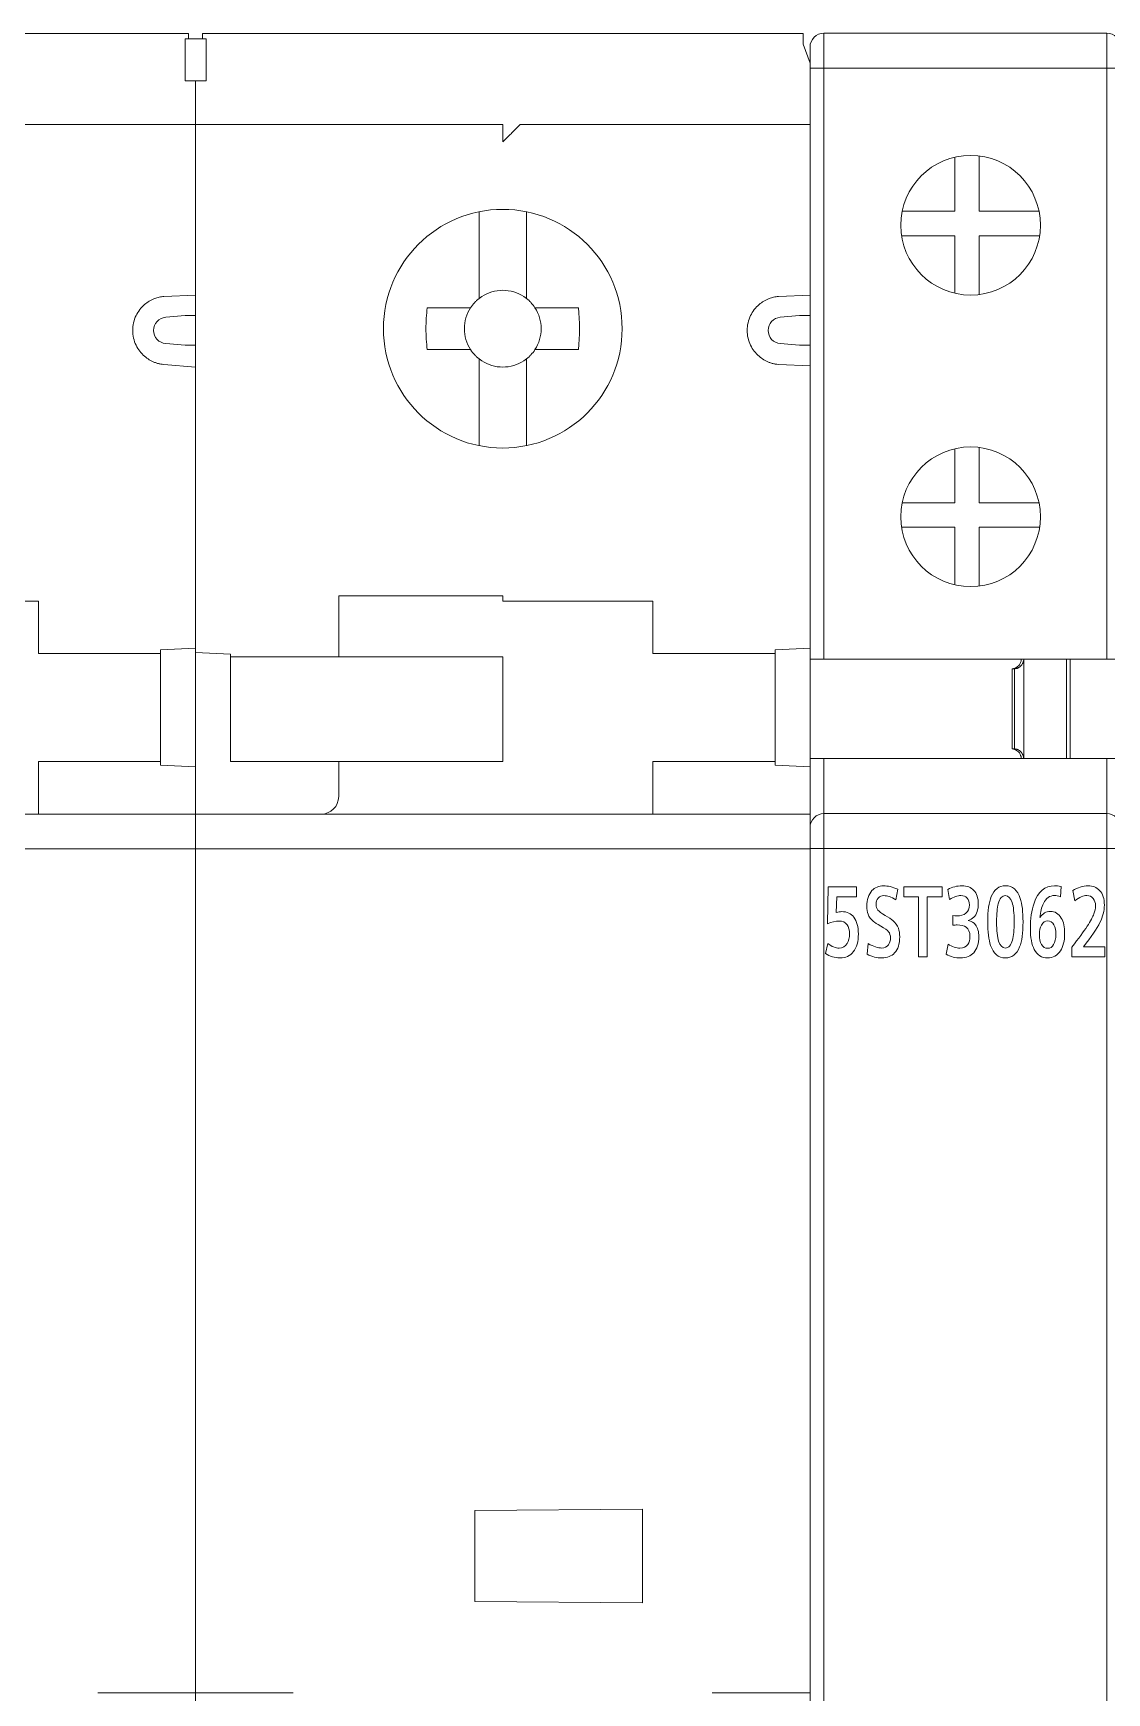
# Model space of a CAD drawing. Header units: millimetres. Extents: x 1359 to 3577, y 1336 to 3557.
# Drawn here: x 2860.86 to 2891.61, y 2729.83 to 2777.36 of the extents above; entities that cross this region are included whole.
import ezdxf

# ---------------------------------------------------------------- set-up
doc = ezdxf.new("R2010")
doc.units = ezdxf.units.MM
doc.layers.add('000-PI-Oprema', color=30, linetype='Continuous', lineweight=5)

msp = doc.modelspace()

# ---------------------------------------------------------------- linework, layer by layer
at = {"layer": '000-PI-Oprema', "color": 0, "lineweight": 0}
for p, q in [((2860.528, 2777.344), (2865.308, 2777.344)), ((2865.208, 2777.194), (2865.308, 2777.194)), ((2865.308, 2777.194), (2865.708, 2777.194)), ((2865.708, 2777.344), (2870.508, 2777.344)), ((2865.708, 2777.194), (2865.808, 2777.194)), ((2870.508, 2777.344), (2878.128, 2777.344)), ((2878.128, 2777.344), (2882.908, 2777.344)), ((2883.108, 2776.494), (2882.908, 2777.044)), ((2865.208, 2775.994), (2865.208, 2776.294)), ((2865.808, 2775.994), (2865.808, 2776.294)), ((2883.108, 2776.494), (2883.108, 2773.894)), ((2865.808, 2775.994), (2865.208, 2775.994)), ((2865.508, 2775.994), (2865.508, 2770.174)), ((2857.208, 2774.744), (2865.308, 2774.744)), ((2865.308, 2774.744), (2874.308, 2774.744)), ((2874.808, 2774.744), (2883.108, 2774.744)), ((2883.108, 2773.894), (2883.108, 2770.174)), ((2873.633, 2772.245), (2873.633, 2772.17)), ((2873.633, 2772.17), (2873.633, 2770.05)), ((2874.983, 2772.17), (2874.983, 2772.245)), ((2874.983, 2770.05), (2874.983, 2772.17)), ((2865.508, 2767.514), (2865.508, 2770.174)), ((2873.633, 2769.763), (2873.633, 2770.05)), ((2874.983, 2769.763), (2874.983, 2770.05)), ((2865.508, 2769.857), (2864.602, 2769.819)), ((2883.108, 2769.857), (2882.202, 2769.819)), ((2865.208, 2769.27), (2864.654, 2769.221)), ((2872.144, 2769.494), (2873.002, 2769.494)), ((2875.614, 2769.494), (2876.472, 2769.494)), ((2882.808, 2769.27), (2882.254, 2769.221)), ((2883.108, 2769.27), (2883.108, 2768.418)), ((2865.208, 2768.418), (2864.654, 2768.467)), ((2872.144, 2768.294), (2873.002, 2768.294)), ((2876.472, 2768.294), (2875.614, 2768.294)), ((2882.808, 2768.418), (2882.254, 2768.467)), ((2864.602, 2767.869), (2865.508, 2767.79)), ((2873.633, 2767.738), (2873.633, 2768.025)), ((2873.633, 2767.738), (2873.633, 2765.618)), ((2874.983, 2767.738), (2874.983, 2768.025)), ((2874.983, 2765.618), (2874.983, 2767.738)), ((2882.202, 2767.869), (2883.108, 2767.831)), ((2865.508, 2767.514), (2865.508, 2759.746)), ((2883.108, 2767.514), (2883.108, 2759.746)), ((2873.633, 2765.618), (2873.633, 2765.543)), ((2874.983, 2765.543), (2874.983, 2765.618)), ((2883.113, 2763.394), (2883.108, 2763.394)), ((2856.708, 2761.094), (2861.008, 2761.094)), ((2861.008, 2761.094), (2861.008, 2759.594)), ((2874.308, 2761.244), (2869.608, 2761.244)), ((2869.608, 2759.494), (2869.608, 2761.244)), ((2874.308, 2761.094), (2874.308, 2761.244)), ((2878.608, 2761.094), (2874.308, 2761.094)), ((2878.608, 2759.594), (2878.608, 2761.094)), ((2861.408, 2759.594), (2861.008, 2759.594)), ((2861.408, 2759.594), (2864.508, 2759.594)), ((2864.508, 2759.694), (2865.308, 2759.736)), ((2864.508, 2759.594), (2864.508, 2759.694)), ((2864.508, 2756.494), (2864.508, 2759.594)), ((2865.308, 2759.736), (2865.508, 2759.746)), ((2865.508, 2759.746), (2865.508, 2759.623)), ((2865.508, 2759.623), (2865.708, 2759.612)), ((2865.508, 2759.594), (2865.508, 2759.623)), ((2865.508, 2759.594), (2865.508, 2756.342)), ((2865.708, 2759.612), (2866.508, 2759.57)), ((2879.008, 2759.594), (2878.608, 2759.594)), ((2882.108, 2759.594), (2879.008, 2759.594)), ((2882.908, 2759.736), (2882.108, 2759.694)), ((2882.108, 2759.594), (2882.108, 2759.694)), ((2882.108, 2756.494), (2882.108, 2759.594)), ((2883.108, 2759.746), (2882.908, 2759.736)), ((2883.108, 2759.746), (2883.108, 2756.342)), ((2866.508, 2759.57), (2866.508, 2759.494)), ((2866.508, 2759.494), (2869.608, 2759.494)), ((2866.508, 2759.494), (2866.508, 2756.494)), ((2869.608, 2759.494), (2870.008, 2759.494)), ((2870.008, 2759.494), (2874.308, 2759.494)), ((2874.308, 2759.494), (2874.308, 2756.494)), ((2883.108, 2758.794), (2883.113, 2758.794)), ((2861.008, 2756.494), (2861.408, 2756.494)), ((2861.008, 2754.994), (2861.008, 2756.494)), ((2864.508, 2756.494), (2861.408, 2756.494)), ((2864.508, 2756.394), (2864.508, 2756.494)), ((2864.508, 2756.394), (2865.308, 2756.352)), ((2865.308, 2756.352), (2865.508, 2756.342)), ((2865.508, 2755.418), (2865.508, 2756.342)), ((2869.608, 2756.494), (2866.508, 2756.494)), ((2869.608, 2756.494), (2870.008, 2756.494)), ((2869.608, 2756.494), (2869.608, 2755.494)), ((2874.308, 2756.494), (2870.008, 2756.494)), ((2878.608, 2756.494), (2879.008, 2756.494)), ((2878.608, 2756.494), (2878.608, 2754.994)), ((2882.108, 2756.494), (2879.008, 2756.494)), ((2882.108, 2756.394), (2882.108, 2756.494)), ((2882.908, 2756.352), (2882.108, 2756.394)), ((2882.908, 2756.352), (2883.108, 2756.342)), ((2883.108, 2756.342), (2883.108, 2754.144)), ((2865.508, 2755.418), (2865.508, 2754.144)), ((2847.908, 2754.994), (2865.508, 2754.994)), ((2883.108, 2754.994), (2865.508, 2754.994)), ((2865.308, 2753.994), (2847.908, 2753.994)), ((2865.508, 2753.994), (2865.308, 2753.994)), ((2865.508, 2754.144), (2865.508, 2753.994)), ((2882.908, 2753.994), (2865.508, 2753.999)), ((2865.508, 2753.994), (2865.508, 2729.827)), ((2882.908, 2753.994), (2883.108, 2753.994)), ((2883.108, 2754.144), (2883.108, 2729.977)), ((2883.108, 2749.294), (2883.113, 2749.294)), ((2883.113, 2746.949), (2883.108, 2746.944)), ((2883.108, 2739.544), (2883.113, 2739.539)), ((2883.108, 2738.294), (2883.113, 2738.308)), ((2873.508, 2735.044), (2878.308, 2735.086)), ((2873.508, 2732.444), (2873.508, 2735.044)), ((2878.308, 2735.086), (2878.308, 2732.402)), ((2878.308, 2732.402), (2873.508, 2732.444)), ((2862.708, 2729.827), (2865.308, 2729.827)), ((2865.508, 2729.827), (2865.308, 2729.827)), ((2865.508, 2729.827), (2865.508, 2728.585)), ((2865.708, 2729.827), (2865.508, 2729.827)), ((2865.708, 2729.827), (2868.308, 2729.827)), ((2880.308, 2729.827), (2882.908, 2729.827)), ((2882.908, 2729.827), (2883.108, 2729.827))]:
    msp.add_line(p, q, dxfattribs=at)
at = {"layer": '000-PI-Oprema', "color": 0, "linetype": 'ByBlock', "lineweight": 0}
for p, q in [((2883.508, 2777.357), (2891.608, 2777.357)), ((2883.508, 2776.357), (2883.508, 2777.357)), ((2891.608, 2776.357), (2891.608, 2777.357)), ((2883.108, 2776.357), (2883.108, 2776.957)), ((2883.108, 2759.432), (2883.108, 2776.357)), ((2883.508, 2776.357), (2883.108, 2776.357)), ((2883.508, 2759.432), (2883.508, 2776.357)), ((2883.508, 2776.357), (2891.608, 2776.357)), ((2891.608, 2759.432), (2891.608, 2776.357)), ((2892.008, 2776.357), (2891.608, 2776.357)), ((2887.957, 2773.841), (2887.957, 2772.257)), ((2887.257, 2773.805), (2887.257, 2772.257)), ((2885.749, 2772.257), (2887.257, 2772.257)), ((2887.957, 2772.257), (2889.668, 2772.257)), ((2885.731, 2771.557), (2887.257, 2771.557)), ((2887.257, 2771.557), (2887.257, 2769.908)), ((2887.957, 2769.872), (2887.957, 2771.557)), ((2889.686, 2771.557), (2887.957, 2771.557)), ((2887.257, 2765.455), (2887.257, 2763.907)), ((2887.957, 2765.491), (2887.957, 2763.907)), ((2885.749, 2763.907), (2887.257, 2763.907)), ((2887.957, 2763.907), (2889.668, 2763.907)), ((2887.257, 2763.207), (2885.731, 2763.207)), ((2887.257, 2763.207), (2887.257, 2761.558)), ((2889.686, 2763.207), (2887.957, 2763.207)), ((2887.957, 2761.522), (2887.957, 2763.207)), ((2883.508, 2759.432), (2883.108, 2759.432)), ((2883.108, 2759.157), (2883.108, 2759.432)), ((2883.108, 2756.582), (2883.108, 2759.157)), ((2891.608, 2759.432), (2883.508, 2759.432)), ((2888.898, 2756.857), (2888.898, 2759.157)), ((2888.898, 2759.157), (2888.969, 2759.157)), ((2888.969, 2756.857), (2888.969, 2759.157)), ((2888.984, 2759.157), (2888.969, 2759.157)), ((2889.231, 2759.432), (2889.231, 2756.582)), ((2890.453, 2756.582), (2890.453, 2759.432)), ((2890.558, 2759.432), (2890.558, 2756.582)), ((2892.008, 2759.432), (2891.608, 2759.432)), ((2888.969, 2756.857), (2888.898, 2756.857)), ((2888.984, 2756.857), (2888.969, 2756.857)), ((2883.108, 2754.607), (2883.108, 2756.582)), ((2883.108, 2756.582), (2883.508, 2756.582)), ((2891.608, 2756.582), (2883.508, 2756.582)), ((2883.508, 2756.582), (2883.508, 2755.007)), ((2891.608, 2756.582), (2892.008, 2756.582)), ((2891.608, 2755.007), (2891.608, 2756.582)), ((2891.608, 2755.007), (2883.508, 2755.007)), ((2883.508, 2754.007), (2883.508, 2755.007)), ((2891.608, 2754.007), (2891.608, 2755.007)), ((2883.108, 2754.007), (2883.108, 2754.607)), ((2883.108, 2727.396), (2883.108, 2754.007)), ((2883.508, 2754.007), (2883.108, 2754.007)), ((2883.508, 2727.65), (2883.508, 2754.007)), ((2891.608, 2754.007), (2883.508, 2754.007)), ((2892.008, 2754.007), (2891.608, 2754.007)), ((2891.608, 2727.65), (2891.608, 2754.007)), ((2883.607, 2751.848), (2883.63, 2752.907)), ((2883.63, 2752.907), (2884.441, 2752.907)), ((2883.872, 2752.624), (2883.86, 2752.178)), ((2884.441, 2752.624), (2883.872, 2752.624)), ((2884.441, 2752.907), (2884.441, 2752.624)), ((2885.618, 2752.839), (2885.568, 2752.541)), ((2885.797, 2752.624), (2885.797, 2752.907)), ((2885.797, 2752.907), (2886.89, 2752.907)), ((2886.215, 2752.624), (2885.797, 2752.624)), ((2886.215, 2750.907), (2886.215, 2752.624)), ((2886.89, 2752.624), (2886.466, 2752.624)), ((2886.466, 2752.624), (2886.466, 2750.907)), ((2886.89, 2752.907), (2886.89, 2752.624)), ((2887.099, 2752.55), (2887.051, 2752.832)), ((2890.301, 2752.917), (2890.281, 2752.623)), ((2890.694, 2752.509), (2890.634, 2752.8)), ((2887.202, 2751.811), (2887.202, 2752.084)), ((2883.549, 2750.997), (2883.618, 2751.285)), ((2884.74, 2750.977), (2884.776, 2751.282)), ((2887.007, 2750.979), (2887.06, 2751.265)), ((2890.609, 2750.907), (2890.609, 2751.185)), ((2890.941, 2751.189), (2891.549, 2751.189)), ((2891.549, 2751.189), (2891.549, 2750.907)), ((2886.466, 2750.907), (2886.215, 2750.907)), ((2891.549, 2750.907), (2890.609, 2750.907))]:
    msp.add_line(p, q, dxfattribs=at)
for centre in [(2887.708, 2771.857), (2887.708, 2763.507)]:
    msp.add_circle(centre, 2, dxfattribs=at)
at = {"layer": '000-PI-Oprema', "color": 0, "lineweight": 0}
msp.add_circle((2874.308, 2768.894), 3.418, dxfattribs=at)
at = {"layer": '000-PI-Oprema', "color": 0, "linetype": 'ByBlock', "lineweight": 0}
for centre, start, end in [((2883.508, 2776.957), 90, 180), ((2891.608, 2776.957), 0, 90), ((2883.508, 2754.607), 90, 180), ((2891.608, 2754.607), 0, 90)]:
    msp.add_arc(centre, 0.4, start, end, dxfattribs=at)
at = {"layer": '000-PI-Oprema', "color": 0, "lineweight": 0}
for centre, radius, start, end in [((2874.308, 2768.894), 1.1, 136.9319, 146.9443), ((2874.308, 2768.894), 1.1, 135, 136.9319), ((2874.308, 2768.894), 1.1, 123.0557, 133.0681), ((2874.308, 2768.894), 1.1, 46.9319, 56.9443), ((2874.308, 2768.894), 1.1, 45, 46.9319), ((2874.308, 2768.894), 1.1, 43.0681, 45), ((2874.308, 2768.894), 1.1, 33.0557, 43.0681), ((2874.308, 2768.894), 1.1, 213.0557, 223.0681), ((2874.308, 2768.894), 1.1, 315, 316.9319), ((2874.308, 2768.894), 1.1, 316.9319, 326.9443), ((2874.308, 2768.894), 1.1, 226.9319, 236.9443), ((2874.308, 2768.894), 1.1, 303.0557, 313.0681), ((2874.308, 2768.894), 1.1, 313.0681, 315), ((2869.108, 2755.494), 0.5, 270, 0)]:
    msp.add_arc(centre, radius, start, end, dxfattribs=at)
for points, knots in [([(2865.208, 2777.194), (2865.208, 2777.175), (2865.208, 2777.12), (2865.208, 2777.006), (2865.208, 2776.847), (2865.208, 2776.669), (2865.208, 2776.483), (2865.208, 2776.357), (2865.208, 2776.294)], [0.287427, 0.287427, 0.287427, 0.287427, 0.3699948, 0.5001298, 0.629921, 0.7600558, 0.879771, 1, 1, 1, 1]), ([(2865.308, 2777.194), (2865.308, 2777.195), (2865.308, 2777.251), (2865.308, 2777.318), (2865.308, 2777.335), (2865.308, 2777.344)], [0, 0, 0, 0, 0.010834, 0.505413, 1, 1, 1, 1]), ([(2865.708, 2777.344), (2865.708, 2777.335), (2865.708, 2777.318), (2865.708, 2777.251), (2865.708, 2777.195), (2865.708, 2777.194)], [0, 0, 0, 0, 0.494587, 0.989166, 1, 1, 1, 1]), ([(2865.808, 2777.194), (2865.808, 2777.145), (2865.808, 2777.08), (2865.808, 2776.816), (2865.808, 2776.556), (2865.808, 2776.294)], [0.2858647, 0.2858647, 0.2858647, 0.2858647, 0.5, 0.5, 1, 1, 1, 1]), ([(2882.908, 2777.044), (2882.908, 2777.101), (2882.908, 2777.153), (2882.908, 2777.29), (2882.908, 2777.344), (2882.908, 2777.344)], [0.262243, 0.262243, 0.262243, 0.262243, 0.5, 0.5, 1, 1, 1, 1]), ([(2874.308, 2774.244), (2874.308, 2774.375), (2874.308, 2774.505), (2874.308, 2774.69), (2874.308, 2774.744), (2874.308, 2774.744)], [0, 0, 0, 0, 0.5, 0.5, 1, 1, 1, 1]), ([(2874.308, 2774.244), (2874.33, 2774.266), (2874.373, 2774.309), (2874.437, 2774.373), (2874.509, 2774.445), (2874.586, 2774.521), (2874.662, 2774.597), (2874.725, 2774.661), (2874.772, 2774.707), (2874.802, 2774.738), (2874.806, 2774.742), (2874.808, 2774.744)], [0, 0, 0, 0, 0.097283, 0.192791, 0.287384, 0.42418, 0.554334, 0.675821, 0.789691, 0.896334, 1, 1, 1, 1]), ([(2883.108, 2770.173), (2883.108, 2770.172), (2883.108, 2770.171), (2883.108, 2770.157), (2883.108, 2770.136), (2883.108, 2770.096), (2883.108, 2770.027), (2883.108, 2769.914), (2883.108, 2769.776), (2883.108, 2769.618), (2883.108, 2769.448), (2883.108, 2769.329), (2883.108, 2769.27)], [0, 0, 0, 0, 0.062572, 0.124512, 0.186422, 0.248903, 0.373491, 0.498598, 0.623567, 0.749199, 0.874318, 1, 1, 1, 1]), ([(2864.602, 2767.869), (2864.571, 2767.872), (2864.511, 2767.879), (2864.422, 2767.9), (2864.311, 2767.937), (2864.182, 2768), (2864.036, 2768.105), (2863.905, 2768.243), (2863.796, 2768.421), (2863.724, 2768.623), (2863.7, 2768.844), (2863.724, 2769.064), (2863.796, 2769.267), (2863.905, 2769.444), (2864.036, 2769.583), (2864.182, 2769.688), (2864.325, 2769.757), (2864.466, 2769.802), (2864.556, 2769.813), (2864.602, 2769.819)], [0, 0, 0, 0, 0.031513, 0.062833, 0.094232, 0.152293, 0.210532, 0.279327, 0.348301, 0.424071, 0.50002, 0.57579, 0.651739, 0.720534, 0.789508, 0.84757, 0.905809, 0.95275, 1, 1, 1, 1]), ([(2874.908, 2769.816), (2874.731, 2769.931), (2874.52, 2769.994), (2874.097, 2769.994), (2873.885, 2769.931), (2873.708, 2769.816)], [0, 0, 0, 0, 0.5, 0.5, 1, 1, 1, 1]), ([(2882.202, 2767.869), (2882.171, 2767.872), (2882.111, 2767.879), (2882.022, 2767.9), (2881.911, 2767.937), (2881.782, 2768), (2881.636, 2768.105), (2881.505, 2768.243), (2881.396, 2768.421), (2881.324, 2768.623), (2881.3, 2768.844), (2881.324, 2769.064), (2881.396, 2769.267), (2881.505, 2769.444), (2881.636, 2769.583), (2881.782, 2769.688), (2881.925, 2769.757), (2882.066, 2769.802), (2882.156, 2769.813), (2882.202, 2769.819)], [0, 0, 0, 0, 0.031513, 0.062833, 0.094232, 0.152293, 0.210532, 0.279327, 0.348301, 0.424071, 0.50002, 0.57579, 0.651739, 0.720534, 0.789508, 0.84757, 0.905809, 0.95275, 1, 1, 1, 1]), ([(2864.654, 2768.467), (2864.561, 2768.475), (2864.471, 2768.519), (2864.344, 2768.657), (2864.308, 2768.75), (2864.308, 2768.938), (2864.344, 2769.031), (2864.471, 2769.169), (2864.561, 2769.213), (2864.654, 2769.221)], [0, 0, 0, 0, 0.25, 0.25, 0.5, 0.5, 0.75, 0.75, 1, 1, 1, 1]), ([(2865.508, 2769.27), (2865.508, 2769.27), (2865.476, 2769.27), (2865.365, 2769.27), (2865.287, 2769.27), (2865.208, 2769.27)], [0, 0, 0, 0, 0.5, 0.5, 1, 1, 1, 1]), ([(2872.144, 2769.494), (2872.12, 2769.295), (2872.096, 2768.894), (2872.12, 2768.493), (2872.144, 2768.294), (2872.144, 2768.294)], [0, 0, 0, 0, 0.5, 1, 1.000008, 1.000008, 1.000008, 1.000008]), ([(2875.614, 2769.494), (2875.547, 2769.494), (2875.422, 2769.494), (2875.29, 2769.494), (2875.23, 2769.494)], [0, 0, 0, 0, 0.54278, 1, 1, 1, 1]), ([(2882.254, 2768.467), (2882.161, 2768.475), (2882.071, 2768.519), (2881.944, 2768.657), (2881.908, 2768.75), (2881.908, 2768.938), (2881.944, 2769.031), (2882.071, 2769.169), (2882.161, 2769.213), (2882.254, 2769.221)], [0, 0, 0, 0, 0.25, 0.25, 0.5, 0.5, 0.75, 0.75, 1, 1, 1, 1]), ([(2883.108, 2769.27), (2883.108, 2769.27), (2883.076, 2769.27), (2882.965, 2769.27), (2882.887, 2769.27), (2882.808, 2769.27)], [0, 0, 0, 0, 0.5, 0.5, 1, 1, 1, 1]), ([(2873.386, 2768.294), (2873.386, 2768.294), (2873.271, 2768.471), (2873.208, 2768.683), (2873.208, 2768.894)], [0, 0, 0, 0, 0.0000079, 0.5000079, 0.5000079, 0.5000079, 0.5000079]), ([(2865.508, 2768.418), (2865.508, 2768.418), (2865.479, 2768.418), (2865.362, 2768.418), (2865.279, 2768.418), (2865.208, 2768.418)], [0, 0, 0, 0, 0.5, 0.5, 1, 1, 1, 1]), ([(2873.002, 2768.294), (2873.07, 2768.294), (2873.194, 2768.294), (2873.326, 2768.294), (2873.386, 2768.294)], [0, 0, 0, 0, 0.54278, 1, 1, 1, 1]), ([(2875.614, 2768.294), (2875.547, 2768.294), (2875.423, 2768.294), (2875.291, 2768.294), (2875.23, 2768.294)], [0, 0, 0, 0, 0.540007, 1, 1, 1, 1]), ([(2883.108, 2768.418), (2883.108, 2768.418), (2883.079, 2768.418), (2882.962, 2768.418), (2882.879, 2768.418), (2882.808, 2768.418)], [0, 0, 0, 0, 0.5, 0.5, 1, 1, 1, 1]), ([(2883.108, 2768.418), (2883.108, 2768.388), (2883.108, 2768.329), (2883.108, 2768.241), (2883.108, 2768.155), (2883.108, 2768.044), (2883.108, 2767.912), (2883.108, 2767.775), (2883.108, 2767.661), (2883.108, 2767.578), (2883.108, 2767.525), (2883.108, 2767.518), (2883.108, 2767.515)], [0, 0, 0, 0, 0.06314, 0.125631, 0.188079, 0.251095, 0.376332, 0.501694, 0.62641, 0.751388, 0.875439, 1, 1, 1, 1]), ([(2873.708, 2767.972), (2873.885, 2767.857), (2874.097, 2767.794), (2874.52, 2767.794), (2874.731, 2767.857), (2874.908, 2767.972)], [0, 0, 0, 0, 0.5, 0.5, 1, 1, 1, 1]), ([(2865.508, 2754.094), (2865.508, 2754.09), (2865.508, 2754.084), (2865.508, 2754.016), (2865.508, 2753.999)], [0, 0, 0, 0, 0.751055, 1, 1, 1, 1]), ([(2883.108, 2754.144), (2883.108, 2754.143), (2883.108, 2754.141), (2883.108, 2754.125), (2883.108, 2754.097), (2883.108, 2754.053), (2883.108, 2754.014), (2883.108, 2753.994)], [0, 0, 0, 0, 0.169382, 0.332374, 0.500748, 0.7482, 1, 1, 1, 1])]:
    msp.add_open_spline(points, degree=3, knots=knots, dxfattribs=at)
for points in [[(2873.53, 2769.672), (2873.539, 2769.681), (2873.548, 2769.689), (2873.557, 2769.698)], [(2873.386, 2769.494), (2873.252, 2769.494), (2873.126, 2769.494), (2873.002, 2769.494)], [(2873.208, 2768.894), (2873.208, 2769.105), (2873.271, 2769.317), (2873.386, 2769.494)], [(2875.408, 2768.894), (2875.408, 2769.106), (2875.345, 2769.317), (2875.23, 2769.494)], [(2876.472, 2768.294), (2876.52, 2768.692), (2876.52, 2769.096), (2876.472, 2769.494)], [(2875.23, 2768.294), (2875.345, 2768.471), (2875.408, 2768.682), (2875.408, 2768.894)], [(2873.53, 2768.116), (2873.522, 2768.125), (2873.513, 2768.134), (2873.505, 2768.143)], [(2873.557, 2768.09), (2873.548, 2768.099), (2873.539, 2768.107), (2873.53, 2768.116)]]:
    msp.add_open_spline(points, degree=3, dxfattribs=at)
at = {"layer": '000-PI-Oprema', "color": 0, "linetype": 'ByBlock', "lineweight": 0}
for points, knots in [([(2888.904, 2759.157), (2888.924, 2759.157), (2888.965, 2759.163), (2889.026, 2759.192), (2889.082, 2759.24), (2889.126, 2759.302), (2889.153, 2759.367), (2889.16, 2759.413), (2889.162, 2759.432)], [0, 0, 0, 0, 0.175589, 0.351177, 0.526766, 0.702354, 0.877943, 1, 1, 1, 1]), ([(2889.23, 2759.432), (2889.229, 2759.419), (2889.228, 2759.407), (2889.223, 2759.386), (2889.221, 2759.376), (2889.215, 2759.356), (2889.212, 2759.346), (2889.201, 2759.318), (2889.191, 2759.3), (2889.175, 2759.275), (2889.17, 2759.267), (2889.158, 2759.252), (2889.145, 2759.237), (2889.132, 2759.224), (2889.118, 2759.212), (2889.111, 2759.206), (2889.09, 2759.191), (2889.076, 2759.182), (2889.054, 2759.172), (2889.047, 2759.169), (2889.033, 2759.164), (2889.027, 2759.163), (2889.007, 2759.158), (2888.995, 2759.157), (2888.984, 2759.157)], [0, 0, 0, 0, 0.078296, 0.078296, 0.144132, 0.144132, 0.209968, 0.209968, 0.34164, 0.34164, 0.407476, 0.407476, 0.473312, 0.539148, 0.539148, 0.604984, 0.604984, 0.736656, 0.736656, 0.802492, 0.802492, 0.868328, 0.868328, 1, 1, 1, 1]), ([(2889.162, 2756.582), (2889.16, 2756.601), (2889.153, 2756.646), (2889.126, 2756.712), (2889.082, 2756.774), (2889.026, 2756.821), (2888.965, 2756.85), (2888.924, 2756.857), (2888.904, 2756.857)], [0, 0, 0, 0, 0.122057, 0.297646, 0.473234, 0.648823, 0.824411, 1, 1, 1, 1]), ([(2888.984, 2756.857), (2888.995, 2756.857), (2889.007, 2756.855), (2889.027, 2756.851), (2889.033, 2756.849), (2889.047, 2756.844), (2889.054, 2756.841), (2889.075, 2756.831), (2889.09, 2756.823), (2889.111, 2756.807), (2889.118, 2756.801), (2889.132, 2756.789), (2889.145, 2756.776), (2889.158, 2756.762), (2889.17, 2756.746), (2889.175, 2756.738), (2889.191, 2756.713), (2889.201, 2756.695), (2889.212, 2756.667), (2889.215, 2756.657), (2889.221, 2756.638), (2889.223, 2756.628), (2889.228, 2756.606), (2889.229, 2756.594), (2889.23, 2756.582)], [0, 0, 0, 0, 0.131674, 0.131674, 0.197511, 0.197511, 0.263348, 0.263348, 0.395022, 0.395022, 0.460859, 0.460859, 0.526697, 0.592534, 0.592534, 0.658371, 0.658371, 0.790045, 0.790045, 0.855882, 0.855882, 0.921719, 0.921719, 1, 1, 1, 1]), ([(2884.771, 2752.125), (2884.747, 2752.19), (2884.735, 2752.265), (2884.735, 2752.543), (2884.784, 2752.693), (2884.963, 2752.893), (2885.075, 2752.939), (2885.335, 2752.939), (2885.468, 2752.906), (2885.618, 2752.839)], [0, 0, 0, 0, 0.147499, 0.147499, 0.478915, 0.478915, 0.764253, 0.764253, 1, 1, 1, 1]), ([(2887.051, 2752.832), (2887.183, 2752.903), (2887.319, 2752.939), (2887.604, 2752.939), (2887.716, 2752.895), (2887.884, 2752.719), (2887.927, 2752.59), (2887.927, 2752.253), (2887.884, 2752.125), (2887.799, 2752.038)], [0, 0, 0, 0, 0.239001, 0.239001, 0.484461, 0.484461, 0.74061, 0.74061, 1, 1, 1, 1]), ([(2888.279, 2751.232), (2888.225, 2751.395), (2888.198, 2751.619), (2888.198, 2752.227), (2888.231, 2752.467), (2888.381, 2752.836), (2888.519, 2752.939), (2888.908, 2752.939), (2889.047, 2752.818), (2889.183, 2752.419), (2889.208, 2752.195), (2889.208, 2751.588), (2889.176, 2751.348), (2889.025, 2750.978), (2888.89, 2750.874), (2888.501, 2750.874), (2888.358, 2750.995), (2888.279, 2751.232)], [0, 0, 0, 0, 0.102607, 0.102607, 0.215344, 0.215344, 0.359602, 0.359602, 0.508449, 0.508449, 0.605424, 0.605424, 0.712738, 0.712738, 0.850747, 0.850747, 1, 1, 1, 1]), ([(2889.693, 2752.034), (2889.772, 2752.149), (2889.871, 2752.207), (2890.124, 2752.207), (2890.228, 2752.142), (2890.369, 2751.905), (2890.4, 2751.758), (2890.4, 2751.365), (2890.36, 2751.199), (2890.19, 2750.941), (2890.069, 2750.874), (2889.742, 2750.874), (2889.614, 2750.953), (2889.457, 2751.253), (2889.42, 2751.454), (2889.42, 2751.992), (2889.455, 2752.233), (2889.637, 2752.772), (2889.832, 2752.939), (2890.159, 2752.939), (2890.222, 2752.932), (2890.301, 2752.917)], [0, 0, 0, 0, 0.089461, 0.089461, 0.19129, 0.19129, 0.276772, 0.276772, 0.371724, 0.371724, 0.473605, 0.473605, 0.585698, 0.585698, 0.686027, 0.686027, 0.793303, 0.793303, 0.969646, 0.969646, 1, 1, 1, 1]), ([(2890.634, 2752.8), (2890.776, 2752.893), (2890.921, 2752.939), (2891.209, 2752.939), (2891.321, 2752.895), (2891.493, 2752.707), (2891.538, 2752.567), (2891.538, 2752.221), (2891.496, 2752.057), (2891.321, 2751.711), (2891.164, 2751.477), (2890.941, 2751.189)], [0, 0, 0, 0, 0.197997, 0.197997, 0.390323, 0.390323, 0.600635, 0.600635, 0.791326, 0.791326, 1, 1, 1, 1]), ([(2885.062, 2752.589), (2885.019, 2752.542), (2884.998, 2752.48), (2884.998, 2752.339), (2885.016, 2752.285), (2885.052, 2752.241)], [0, 0, 0, 0, 0.539326, 0.539326, 1, 1, 1, 1]), ([(2885.568, 2752.541), (2885.435, 2752.618), (2885.321, 2752.657), (2885.157, 2752.657), (2885.102, 2752.635), (2885.062, 2752.589)], [0, 0, 0, 0, 0.576744, 0.576744, 1, 1, 1, 1]), ([(2887.61, 2752.588), (2887.568, 2752.636), (2887.507, 2752.66), (2887.336, 2752.66), (2887.227, 2752.623), (2887.099, 2752.55)], [0, 0, 0, 0, 0.463252, 0.463252, 1, 1, 1, 1]), ([(2887.202, 2752.084), (2887.238, 2752.079), (2887.269, 2752.077), (2887.423, 2752.077), (2887.515, 2752.102), (2887.64, 2752.211), (2887.674, 2752.289), (2887.674, 2752.473), (2887.652, 2752.539), (2887.61, 2752.588)], [0, 0, 0, 0, 0.066415, 0.066415, 0.367554, 0.367554, 0.712028, 0.712028, 1, 1, 1, 1]), ([(2888.906, 2751.384), (2888.939, 2751.503), (2888.955, 2751.676), (2888.955, 2752.161), (2888.935, 2752.345), (2888.855, 2752.592), (2888.789, 2752.657), (2888.608, 2752.657), (2888.541, 2752.58), (2888.467, 2752.312), (2888.452, 2752.139), (2888.452, 2751.653), (2888.471, 2751.468), (2888.553, 2751.222), (2888.617, 2751.157), (2888.797, 2751.157), (2888.864, 2751.234), (2888.906, 2751.384)], [0, 0, 0, 0, 0.111532, 0.111532, 0.232718, 0.232718, 0.368116, 0.368116, 0.509326, 0.509326, 0.615302, 0.615302, 0.730693, 0.730693, 0.859368, 0.859368, 1, 1, 1, 1]), ([(2890.281, 2752.623), (2890.213, 2752.648), (2890.157, 2752.66), (2889.974, 2752.66), (2889.865, 2752.584), (2889.737, 2752.323), (2889.705, 2752.19), (2889.693, 2752.034)], [0, 0, 0, 0, 0.154498, 0.154498, 0.648893, 0.648893, 1, 1, 1, 1]), ([(2890.609, 2751.185), (2890.799, 2751.428), (2890.944, 2751.626), (2891.144, 2751.933), (2891.21, 2752.052), (2891.27, 2752.216), (2891.285, 2752.293), (2891.285, 2752.453), (2891.263, 2752.522), (2891.221, 2752.574)], [0, 0, 0, 0, 0.241599, 0.241599, 0.48433, 0.48433, 0.720892, 0.720892, 1, 1, 1, 1]), ([(2891.221, 2752.574), (2891.173, 2752.631), (2891.112, 2752.66), (2890.939, 2752.66), (2890.824, 2752.61), (2890.694, 2752.509)], [0, 0, 0, 0, 0.421978, 0.421978, 1, 1, 1, 1]), ([(2883.86, 2752.178), (2883.913, 2752.193), (2883.965, 2752.199), (2884.167, 2752.199), (2884.284, 2752.145), (2884.45, 2751.922), (2884.493, 2751.763), (2884.493, 2751.344), (2884.444, 2751.173), (2884.258, 2750.932), (2884.13, 2750.874), (2883.814, 2750.874), (2883.675, 2750.915), (2883.549, 2750.997)], [0, 0, 0, 0, 0.060999, 0.060999, 0.245846, 0.245846, 0.438646, 0.438646, 0.644032, 0.644032, 0.829922, 0.829922, 1, 1, 1, 1]), ([(2885.052, 2752.241), (2885.086, 2752.199), (2885.154, 2752.148), (2885.363, 2752.028), (2885.437, 2751.982), (2885.556, 2751.884), (2885.61, 2751.809), (2885.664, 2751.651), (2885.676, 2751.568), (2885.676, 2751.276), (2885.627, 2751.123), (2885.441, 2750.921), (2885.321, 2750.874), (2885.028, 2750.874), (2884.885, 2750.908), (2884.74, 2750.977)], [0, 0, 0, 0, 0.06591, 0.06591, 0.134283, 0.134283, 0.266631, 0.266631, 0.375393, 0.375393, 0.604525, 0.604525, 0.8097, 0.8097, 1, 1, 1, 1]), ([(2883.618, 2751.285), (2883.732, 2751.197), (2883.839, 2751.154), (2884.041, 2751.154), (2884.116, 2751.197), (2884.216, 2751.358), (2884.24, 2751.452), (2884.24, 2751.673), (2884.216, 2751.759), (2884.118, 2751.894), (2884.04, 2751.93), (2883.842, 2751.93), (2883.733, 2751.903), (2883.607, 2751.848)], [0, 0, 0, 0, 0.183777, 0.183777, 0.364802, 0.364802, 0.526509, 0.526509, 0.682114, 0.682114, 0.849904, 0.849904, 1, 1, 1, 1]), ([(2884.776, 2751.282), (2884.928, 2751.198), (2885.058, 2751.157), (2885.246, 2751.157), (2885.308, 2751.186), (2885.392, 2751.297), (2885.412, 2751.365), (2885.412, 2751.522), (2885.394, 2751.581), (2885.357, 2751.624)], [0, 0, 0, 0, 0.317436, 0.317436, 0.566113, 0.566113, 0.793249, 0.793249, 1, 1, 1, 1]), ([(2885.357, 2751.624), (2885.324, 2751.662), (2885.249, 2751.715), (2885.028, 2751.845), (2884.959, 2751.89), (2884.925, 2751.919)], [0, 0, 0, 0, 0.523034, 0.523034, 1, 1, 1, 1]), ([(2887.633, 2751.948), (2887.728, 2751.928), (2887.8, 2751.887), (2887.911, 2751.739), (2887.942, 2751.624), (2887.942, 2751.285), (2887.893, 2751.133), (2887.707, 2750.923), (2887.582, 2750.873), (2887.275, 2750.873), (2887.138, 2750.908), (2887.007, 2750.979)], [0, 0, 0, 0, 0.141634, 0.141634, 0.328912, 0.328912, 0.577481, 0.577481, 0.802092, 0.802092, 1, 1, 1, 1]), ([(2887.06, 2751.265), (2887.175, 2751.19), (2887.29, 2751.152), (2887.503, 2751.152), (2887.577, 2751.188), (2887.668, 2751.322), (2887.689, 2751.398), (2887.689, 2751.61), (2887.651, 2751.698), (2887.519, 2751.796), (2887.434, 2751.817), (2887.291, 2751.817), (2887.251, 2751.815), (2887.202, 2751.811)], [0, 0, 0, 0, 0.211724, 0.211724, 0.403351, 0.403351, 0.56896, 0.56896, 0.788487, 0.788487, 0.955678, 0.955678, 1, 1, 1, 1]), ([(2889.738, 2751.815), (2889.697, 2751.745), (2889.677, 2751.653), (2889.677, 2751.419), (2889.699, 2751.323), (2889.741, 2751.254)], [0, 0, 0, 0, 0.4819, 0.4819, 1, 1, 1, 1]), ([(2889.741, 2751.254), (2889.786, 2751.184), (2889.844, 2751.148), (2889.986, 2751.148), (2890.043, 2751.185), (2890.127, 2751.331), (2890.148, 2751.426), (2890.148, 2751.661), (2890.13, 2751.752), (2890.051, 2751.894), (2889.992, 2751.932), (2889.845, 2751.932), (2889.785, 2751.892), (2889.738, 2751.815)], [0, 0, 0, 0, 0.167151, 0.167151, 0.337013, 0.337013, 0.499217, 0.499217, 0.654961, 0.654961, 0.829259, 0.829259, 1, 1, 1, 1])]:
    msp.add_open_spline(points, degree=3, knots=knots, dxfattribs=at)
for points in [[(2884.925, 2751.919), (2884.851, 2751.978), (2884.8, 2752.047), (2884.771, 2752.125)], [(2887.799, 2752.038), (2887.759, 2751.996), (2887.703, 2751.966), (2887.633, 2751.948)]]:
    msp.add_open_spline(points, degree=3, dxfattribs=at)

doc.saveas('drawing.dxf')
